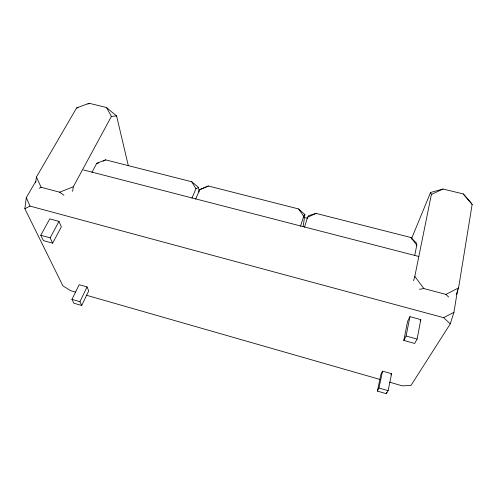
<?xml version="1.0" encoding="UTF-8"?>
<svg xmlns="http://www.w3.org/2000/svg" width="497" height="497" viewBox="0 0 497 497"><rect width="100%" height="100%" fill="white"/><g stroke="black" fill="none" stroke-linecap="round" stroke-linejoin="round"><path stroke-width="0.75" d="M75.706 292.161L70.487 290.664L62.877 285.837L24.85 208.697L26.298 197.669L35.852 181.194M35.697 182.387L36.411 177.062L76.637 107.886L89.118 103.283L106.408 107.476L116.609 115.969L128.332 165.75M303.145 226.731L304.885 214.58L298.672 208.97L208.386 186.002L199.657 189.674L195.675 199.129M72.63 191.339L73.32 186.754L111.421 116.379L116.609 115.969M456.532 294.367L458.576 287.9L472.15 204.416L470.497 202.204L463.266 193.936L443.032 189.034L430.557 192.476L411.41 239.007M389.673 382.224L402.346 385.858L410.976 385.479L450.27 323.858L453.935 312.284L457.619 289.714M417.126 339.084L420.816 319.627L409.944 316.676L407.639 321.261L403.794 340.433L414.672 343.446L417.126 339.084L406.08 336.04L403.794 340.433M406.08 336.04L409.944 316.676M413.535 280.699L414.809 276.407L431.384 194.47L430.557 192.476M388.114 390.679L391.599 373.713L382.56 371.135L380.938 374.353L377.366 391.096L386.411 393.717L388.114 390.679L378.962 388.033L377.366 391.096M414.647 255.644L416.803 245.207L416.418 243.052L410.901 237.523L316.135 213.412L308.73 215.561L307.581 217.276L304.487 227.216M386.411 393.717L386.709 392.251M378.962 388.033L382.56 371.135M300.555 226.197L303.686 216.276L304.885 214.58M191.929 198.16L195.942 188.723L198.576 187.444L199.017 192.053M81.713 305.487L88.727 290.869L87.05 286.943L79.16 284.7L71.959 299.374L73.823 303.207L81.713 305.487L79.936 301.679L71.959 299.374M79.936 301.679L87.05 286.943M52.645 243.17L61.336 226.849L59 221.395L49.75 218.885L40.791 235.261L43.388 240.604L52.645 243.17L50.16 237.846L40.791 235.261M91.951 172.36L96.735 163.351L105.619 159.86L191.736 181.765L198.576 187.444M50.16 237.846L59 221.395M390.903 374.986L391.599 373.713M420.114 320.925L420.816 319.627M87.901 104.078L89.118 103.283M39.157 188.313L41.121 187.276L59.69 192.19L63.951 195.253M24.85 208.697L30.031 206.1L443.659 317.676L453.935 312.284M103.127 161.146L105.619 159.86M419.443 289.285L423.885 288.571L445.933 294.41L458.576 287.9M431.384 194.47L443.032 189.034M307.581 217.276L316.135 213.412M199.657 189.674L208.386 186.002M59.69 192.19L73.32 186.754M96.735 163.351L98.686 162.898M76.637 107.886L78.085 107.83M303.853 217.357L307.612 218.32M83.49 169.943L418.803 256.471M86.149 295.156L379.975 379.441M443.659 317.676L450.27 323.858M445.933 294.41L448.636 297.032M463.266 193.936L472.15 204.416M410.901 237.523L416.803 245.207M414.809 276.407L423.885 288.571M298.672 208.97L303.686 216.276M191.736 181.765L195.942 188.723M106.408 107.476L111.421 116.379M36.411 177.062L41.121 187.276M26.298 197.669L30.031 206.1"/></g></svg>
